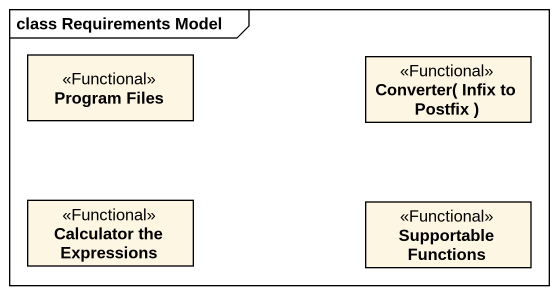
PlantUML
@startuml
mainframe class Requirements Model
hide circle
hide empty members
class "Program Files" as Program_Files <<Functional>>
class "Converter( Infix to Postfix )" as Converter_Infix_to_Postfix <<Functional>>
class "Calculator the Expressions" as Calculator_the_Expressions <<Functional>>
class "Supportable Functions" as Supportable_Functions <<Functional>>
@enduml
